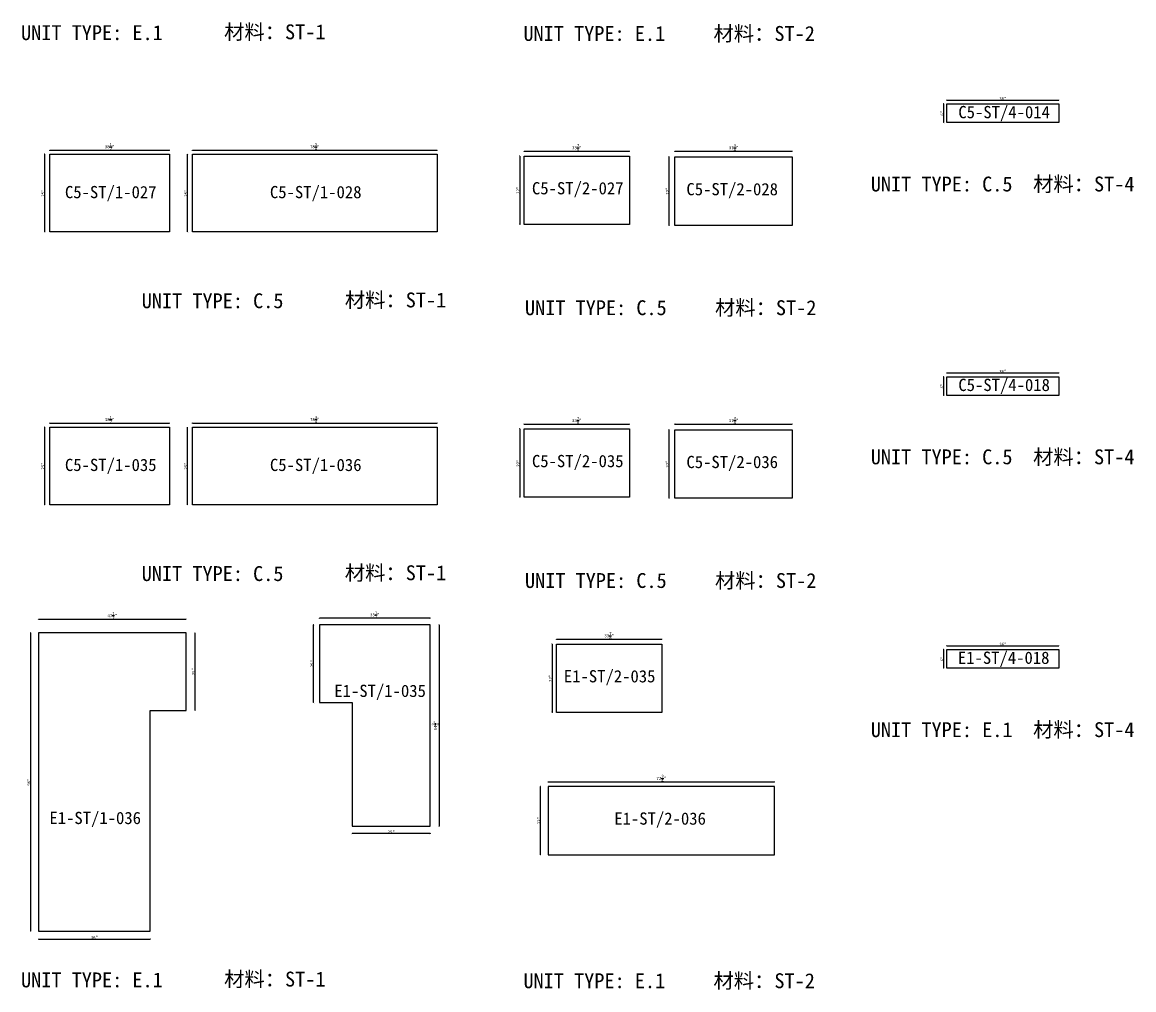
# Model space of a CAD drawing. Header units: millimetres. Extents: x -46962 to 137822, y -48342 to 2116.
# Drawn here: x 3332 to 12412, y -35384 to -27477 of the extents above; entities that cross this region are included whole.
import ezdxf
from ezdxf.enums import TextEntityAlignment as Align

# ---------------------------------------------------------------- set-up
doc = ezdxf.new("R2010")
doc.units = ezdxf.units.MM
doc.layers.add('COUNTERTOP_NUMBER', color=3, linetype='Continuous')
doc.layers.add('COUNTERTOPS', color=7, linetype='Continuous')
doc.styles.add('样式 1', font='')
doc.styles.get('样式 1').set_extended_font_data('NSimSun')
doc.dimstyles.new('副本 ISO-25', dxfattribs={"dimtxt": 25, "dimasz": 10, "dimexe": 1.5, "dimexo": 0.5, "dimtad": 1, "dimlfac": 0.03937, "dimlunit": 5, "dimtxsty": '样式 1', "dimblk": 'ARCHTICK', "dimcen": 2.5, "dimclrd": 256, "dimclrt": 1, "dimazin": 3, "dimtfac": 1, "dimtmove": 0, "dimatfit": 3, "dimfxlon": 1})

# ---------------------------------------------------------------- blocks, each defined once
blk = doc.blocks.new('_ArchTick')
at = {"color": 0, "linetype": 'ByBlock', "const_width": 0.15}
blk.add_lwpolyline([(-0.5, -0.5), (0.5, 0.5)], dxfattribs=at)
blk = doc.blocks.new('*D645')
at = {"color": 0, "lineweight": -2, "transparency": 16777216}
for p, q in [((3557.1, -28523.9), (3557.1, -28521.4)), ((4535, -28523.9), (4535, -28521.4))]:
    blk.add_line(p, q, dxfattribs=at)
at = {"lineweight": -2, "transparency": 16777216}
blk.add_line((3557.1, -28522.9), (4535, -28522.9), dxfattribs=at)
at = {"layer": 'Defpoints', "color": 0, "transparency": 16777216}
for p in [(3557.1, -28555.5), (4535, -28522.9), (4535, -28555.5)]:
    blk.add_point(p, dxfattribs=at)
at = {"lineweight": -2, "transparency": 16777216, "xscale": 10, "yscale": 10, "zscale": 10, "rotation": 180}
blk.add_blockref('_ArchTick', (3557.1, -28522.9), dxfattribs=at)
at = {"lineweight": -2, "transparency": 16777216, "xscale": 10, "yscale": 10, "zscale": 10}
blk.add_blockref('_ArchTick', (4535, -28522.9), dxfattribs=at)
at = {"color": 1, "transparency": 16777216, "insert": (4046.1, -28493.8), "char_height": 25, "attachment_point": 5, "style": '样式 1'}
blk.add_mtext('\\A1;38{\\H1x;\\S1/2;}"', dxfattribs=at)
blk = doc.blocks.new('*D646')
at = {"color": 0, "lineweight": -2, "transparency": 16777216}
for p, q in [((3515.2, -28555.5), (3512.7, -28555.5)), ((3515.2, -29190.5), (3512.7, -29190.5))]:
    blk.add_line(p, q, dxfattribs=at)
at = {"lineweight": -2, "transparency": 16777216}
blk.add_line((3514.2, -28555.5), (3514.2, -29190.5), dxfattribs=at)
at = {"layer": 'Defpoints', "color": 0, "transparency": 16777216}
for p in [(3557.1, -28555.5), (3514.2, -29190.5), (3557.1, -29190.5)]:
    blk.add_point(p, dxfattribs=at)
at = {"lineweight": -2, "transparency": 16777216, "xscale": 10, "yscale": 10, "zscale": 10}
for p, rotation in [((3514.2, -28555.5), 90), ((3514.2, -29190.5), 270)]:
    blk.add_blockref('_ArchTick', p, dxfattribs=dict(at, rotation=rotation))
at = {"color": 1, "transparency": 16777216, "insert": (3501, -28873), "char_height": 25, "attachment_point": 5, "rotation": 90, "style": '样式 1'}
blk.add_mtext('\\A1;25"', dxfattribs=at)
blk = doc.blocks.new('*D647')
at = {"color": 0, "lineweight": -2, "transparency": 16777216}
for p, q in [((4721.8, -28523.9), (4721.8, -28521.4)), ((6722, -28523.9), (6722, -28521.4))]:
    blk.add_line(p, q, dxfattribs=at)
at = {"lineweight": -2, "transparency": 16777216}
blk.add_line((4721.8, -28522.9), (6722, -28522.9), dxfattribs=at)
at = {"layer": 'Defpoints', "color": 0, "transparency": 16777216}
for p in [(4721.8, -28555.5), (6722, -28522.9), (6722, -28555.5)]:
    blk.add_point(p, dxfattribs=at)
at = {"lineweight": -2, "transparency": 16777216, "xscale": 10, "yscale": 10, "zscale": 10, "rotation": 180}
blk.add_blockref('_ArchTick', (4721.8, -28522.9), dxfattribs=at)
at = {"lineweight": -2, "transparency": 16777216, "xscale": 10, "yscale": 10, "zscale": 10}
blk.add_blockref('_ArchTick', (6722, -28522.9), dxfattribs=at)
at = {"color": 1, "transparency": 16777216, "insert": (5721.9, -28493.8), "char_height": 25, "attachment_point": 5, "style": '样式 1'}
blk.add_mtext('\\A1;78{\\H1x;\\S3/4;}"', dxfattribs=at)
blk = doc.blocks.new('*D648')
at = {"color": 0, "lineweight": -2, "transparency": 16777216}
for p, q in [((4683.4, -28555.5), (4680.9, -28555.5)), ((4683.4, -29190.5), (4680.9, -29190.5))]:
    blk.add_line(p, q, dxfattribs=at)
at = {"lineweight": -2, "transparency": 16777216}
blk.add_line((4682.4, -29190.5), (4682.4, -28555.5), dxfattribs=at)
at = {"layer": 'Defpoints', "color": 0, "transparency": 16777216}
for p in [(4682.4, -28555.5), (4721.8, -28555.5), (4721.8, -29190.5)]:
    blk.add_point(p, dxfattribs=at)
at = {"lineweight": -2, "transparency": 16777216, "xscale": 10, "yscale": 10, "zscale": 10}
for p, rotation in [((4682.4, -28555.5), 90), ((4682.4, -29190.5), 270)]:
    blk.add_blockref('_ArchTick', p, dxfattribs=dict(at, rotation=rotation))
at = {"color": 1, "transparency": 16777216, "insert": (4669.3, -28873), "char_height": 25, "attachment_point": 5, "rotation": 90, "style": '样式 1'}
blk.add_mtext('\\A1;25"', dxfattribs=at)
blk = doc.blocks.new('*D649')
at = {"color": 0, "lineweight": -2, "transparency": 16777216}
for p, q in [((7432.3, -28531.9), (7432.3, -28529.4)), ((8292.8, -28531.9), (8292.8, -28529.4))]:
    blk.add_line(p, q, dxfattribs=at)
at = {"lineweight": -2, "transparency": 16777216}
blk.add_line((7432.3, -28530.9), (8292.8, -28530.9), dxfattribs=at)
at = {"layer": 'Defpoints', "color": 0, "transparency": 16777216}
for p in [(7432.3, -28570.3), (8292.8, -28530.9), (8292.8, -28570.3)]:
    blk.add_point(p, dxfattribs=at)
at = {"lineweight": -2, "transparency": 16777216, "xscale": 10, "yscale": 10, "zscale": 10, "rotation": 180}
blk.add_blockref('_ArchTick', (7432.3, -28530.9), dxfattribs=at)
at = {"lineweight": -2, "transparency": 16777216, "xscale": 10, "yscale": 10, "zscale": 10}
blk.add_blockref('_ArchTick', (8292.8, -28530.9), dxfattribs=at)
at = {"color": 1, "transparency": 16777216, "insert": (7862.6, -28501.8), "char_height": 25, "attachment_point": 5, "style": '样式 1'}
blk.add_mtext('\\A1;33{\\H1x;\\S7/8;}"', dxfattribs=at)
blk = doc.blocks.new('*D650')
at = {"color": 0, "lineweight": -2, "transparency": 16777216}
for p, q in [((7396.7, -28570.3), (7394.2, -28570.3)), ((7396.7, -29129.1), (7394.2, -29129.1))]:
    blk.add_line(p, q, dxfattribs=at)
at = {"lineweight": -2, "transparency": 16777216}
blk.add_line((7395.7, -28570.3), (7395.7, -29129.1), dxfattribs=at)
at = {"layer": 'Defpoints', "color": 0, "transparency": 16777216}
for p in [(7432.3, -28570.3), (7395.7, -29129.1), (7432.3, -29129.1)]:
    blk.add_point(p, dxfattribs=at)
at = {"lineweight": -2, "transparency": 16777216, "xscale": 10, "yscale": 10, "zscale": 10}
for p, rotation in [((7395.7, -28570.3), 90), ((7395.7, -29129.1), 270)]:
    blk.add_blockref('_ArchTick', p, dxfattribs=dict(at, rotation=rotation))
at = {"color": 1, "transparency": 16777216, "insert": (7382.6, -28849.7), "char_height": 25, "attachment_point": 5, "rotation": 90, "style": '样式 1'}
blk.add_mtext('\\A1;22"', dxfattribs=at)
blk = doc.blocks.new('*D651')
at = {"color": 0, "lineweight": -2, "transparency": 16777216}
for p, q in [((8664.1, -28531.9), (8664.1, -28529.4)), ((9623, -28531.9), (9623, -28529.4))]:
    blk.add_line(p, q, dxfattribs=at)
at = {"lineweight": -2, "transparency": 16777216}
blk.add_line((8664.1, -28530.9), (9623, -28530.9), dxfattribs=at)
at = {"layer": 'Defpoints', "color": 0, "transparency": 16777216}
for p in [(8664.1, -28577.7), (9623, -28530.9), (9623, -28577.7)]:
    blk.add_point(p, dxfattribs=at)
at = {"lineweight": -2, "transparency": 16777216, "xscale": 10, "yscale": 10, "zscale": 10, "rotation": 180}
blk.add_blockref('_ArchTick', (8664.1, -28530.9), dxfattribs=at)
at = {"lineweight": -2, "transparency": 16777216, "xscale": 10, "yscale": 10, "zscale": 10}
blk.add_blockref('_ArchTick', (9623, -28530.9), dxfattribs=at)
at = {"color": 1, "transparency": 16777216, "insert": (9143.6, -28501.8), "char_height": 25, "attachment_point": 5, "style": '样式 1'}
blk.add_mtext('\\A1;37{\\H1x;\\S3/4;}"', dxfattribs=at)
blk = doc.blocks.new('*D652')
at = {"color": 0, "lineweight": -2, "transparency": 16777216}
for p, q in [((8617, -28577.7), (8614.5, -28577.7)), ((8617, -29136.5), (8614.5, -29136.5))]:
    blk.add_line(p, q, dxfattribs=at)
at = {"lineweight": -2, "transparency": 16777216}
blk.add_line((8616, -29136.5), (8616, -28577.7), dxfattribs=at)
at = {"layer": 'Defpoints', "color": 0, "transparency": 16777216}
for p in [(8616, -28577.7), (8664.1, -28577.7), (8664.1, -29136.5)]:
    blk.add_point(p, dxfattribs=at)
at = {"lineweight": -2, "transparency": 16777216, "xscale": 10, "yscale": 10, "zscale": 10}
for p, rotation in [((8616, -28577.7), 90), ((8616, -29136.5), 270)]:
    blk.add_blockref('_ArchTick', p, dxfattribs=dict(at, rotation=rotation))
at = {"color": 1, "transparency": 16777216, "insert": (8602.9, -28857.1), "char_height": 25, "attachment_point": 5, "rotation": 90, "style": '样式 1'}
blk.add_mtext('\\A1;22"', dxfattribs=at)
blk = doc.blocks.new('*D653')
at = {"color": 0, "lineweight": -2, "transparency": 16777216}
for p, q in [((10885.6, -28114.5), (10885.6, -28112)), ((11800, -28114.5), (11800, -28112))]:
    blk.add_line(p, q, dxfattribs=at)
at = {"lineweight": -2, "transparency": 16777216}
blk.add_line((10885.6, -28113.5), (11800, -28113.5), dxfattribs=at)
at = {"layer": 'Defpoints', "color": 0, "transparency": 16777216}
for p in [(10885.6, -28144.4), (11800, -28113.5), (11800, -28144.4)]:
    blk.add_point(p, dxfattribs=at)
at = {"lineweight": -2, "transparency": 16777216, "xscale": 10, "yscale": 10, "zscale": 10, "rotation": 180}
blk.add_blockref('_ArchTick', (10885.6, -28113.5), dxfattribs=at)
at = {"lineweight": -2, "transparency": 16777216, "xscale": 10, "yscale": 10, "zscale": 10}
blk.add_blockref('_ArchTick', (11800, -28113.5), dxfattribs=at)
at = {"color": 1, "transparency": 16777216, "insert": (11342.8, -28100.4), "char_height": 25, "attachment_point": 5, "style": '样式 1'}
blk.add_mtext('\\A1;36"', dxfattribs=at)
blk = doc.blocks.new('*D654')
at = {"color": 0, "lineweight": -2, "transparency": 16777216}
for p, q in [((10860.8, -28144.4), (10858.3, -28144.4)), ((10860.8, -28296.8), (10858.3, -28296.8))]:
    blk.add_line(p, q, dxfattribs=at)
at = {"lineweight": -2, "transparency": 16777216}
blk.add_line((10859.8, -28296.8), (10859.8, -28144.4), dxfattribs=at)
at = {"layer": 'Defpoints', "color": 0, "transparency": 16777216}
for p in [(10859.8, -28144.4), (10885.6, -28144.4), (10885.6, -28296.8)]:
    blk.add_point(p, dxfattribs=at)
at = {"lineweight": -2, "transparency": 16777216, "xscale": 10, "yscale": 10, "zscale": 10}
for p, rotation in [((10859.8, -28144.4), 90), ((10859.8, -28296.8), 270)]:
    blk.add_blockref('_ArchTick', p, dxfattribs=dict(at, rotation=rotation))
at = {"color": 1, "transparency": 16777216, "insert": (10846.6, -28220.6), "char_height": 25, "attachment_point": 5, "rotation": 90, "style": '样式 1'}
blk.add_mtext('\\A1;6"', dxfattribs=at)
blk = doc.blocks.new('*D655')
at = {"color": 0, "lineweight": -2, "transparency": 16777216}
for p, q in [((3557.1, -30753.4), (3557.1, -30750.9)), ((4535, -30753.4), (4535, -30750.9))]:
    blk.add_line(p, q, dxfattribs=at)
at = {"lineweight": -2, "transparency": 16777216}
blk.add_line((3557.1, -30752.4), (4535, -30752.4), dxfattribs=at)
at = {"layer": 'Defpoints', "color": 0, "transparency": 16777216}
for p in [(4535, -30752.4), (3557.1, -30785.1), (4535, -30785.1)]:
    blk.add_point(p, dxfattribs=at)
at = {"lineweight": -2, "transparency": 16777216, "xscale": 10, "yscale": 10, "zscale": 10, "rotation": 180}
blk.add_blockref('_ArchTick', (3557.1, -30752.4), dxfattribs=at)
at = {"lineweight": -2, "transparency": 16777216, "xscale": 10, "yscale": 10, "zscale": 10}
blk.add_blockref('_ArchTick', (4535, -30752.4), dxfattribs=at)
at = {"color": 1, "transparency": 16777216, "insert": (4046.1, -30723.4), "char_height": 25, "attachment_point": 5, "style": '样式 1'}
blk.add_mtext('\\A1;38{\\H1x;\\S1/2;}"', dxfattribs=at)
blk = doc.blocks.new('*D656')
at = {"color": 0, "lineweight": -2, "transparency": 16777216}
for p, q in [((3515.2, -30785.1), (3512.7, -30785.1)), ((3515.2, -31420.1), (3512.7, -31420.1))]:
    blk.add_line(p, q, dxfattribs=at)
at = {"lineweight": -2, "transparency": 16777216}
blk.add_line((3514.2, -30785.1), (3514.2, -31420.1), dxfattribs=at)
at = {"layer": 'Defpoints', "color": 0, "transparency": 16777216}
for p in [(3557.1, -30785.1), (3514.2, -31420.1), (3557.1, -31420.1)]:
    blk.add_point(p, dxfattribs=at)
at = {"lineweight": -2, "transparency": 16777216, "xscale": 10, "yscale": 10, "zscale": 10}
for p, rotation in [((3514.2, -30785.1), 90), ((3514.2, -31420.1), 270)]:
    blk.add_blockref('_ArchTick', p, dxfattribs=dict(at, rotation=rotation))
at = {"color": 1, "transparency": 16777216, "insert": (3501, -31102.6), "char_height": 25, "attachment_point": 5, "rotation": 90, "style": '样式 1'}
blk.add_mtext('\\A1;25"', dxfattribs=at)
blk = doc.blocks.new('*D657')
at = {"color": 0, "lineweight": -2, "transparency": 16777216}
for p, q in [((4721.8, -30753.4), (4721.8, -30750.9)), ((6722, -30753.4), (6722, -30750.9))]:
    blk.add_line(p, q, dxfattribs=at)
at = {"lineweight": -2, "transparency": 16777216}
blk.add_line((4721.8, -30752.4), (6722, -30752.4), dxfattribs=at)
at = {"layer": 'Defpoints', "color": 0, "transparency": 16777216}
for p in [(6722, -30752.4), (4721.8, -30785.1), (6722, -30785.1)]:
    blk.add_point(p, dxfattribs=at)
at = {"lineweight": -2, "transparency": 16777216, "xscale": 10, "yscale": 10, "zscale": 10, "rotation": 180}
blk.add_blockref('_ArchTick', (4721.8, -30752.4), dxfattribs=at)
at = {"lineweight": -2, "transparency": 16777216, "xscale": 10, "yscale": 10, "zscale": 10}
blk.add_blockref('_ArchTick', (6722, -30752.4), dxfattribs=at)
at = {"color": 1, "transparency": 16777216, "insert": (5721.9, -30723.3), "char_height": 25, "attachment_point": 5, "style": '样式 1'}
blk.add_mtext('\\A1;78{\\H1x;\\S3/4;}"', dxfattribs=at)
blk = doc.blocks.new('*D658')
at = {"color": 0, "lineweight": -2, "transparency": 16777216}
for p, q in [((4683.4, -30785.1), (4680.9, -30785.1)), ((4683.4, -31420.1), (4680.9, -31420.1))]:
    blk.add_line(p, q, dxfattribs=at)
at = {"lineweight": -2, "transparency": 16777216}
blk.add_line((4682.4, -31420.1), (4682.4, -30785.1), dxfattribs=at)
at = {"layer": 'Defpoints', "color": 0, "transparency": 16777216}
for p in [(4682.4, -30785.1), (4721.8, -30785.1), (4721.8, -31420.1)]:
    blk.add_point(p, dxfattribs=at)
at = {"lineweight": -2, "transparency": 16777216, "xscale": 10, "yscale": 10, "zscale": 10}
for p, rotation in [((4682.4, -30785.1), 90), ((4682.4, -31420.1), 270)]:
    blk.add_blockref('_ArchTick', p, dxfattribs=dict(at, rotation=rotation))
at = {"color": 1, "transparency": 16777216, "insert": (4669.3, -31102.6), "char_height": 25, "attachment_point": 5, "rotation": 90, "style": '样式 1'}
blk.add_mtext('\\A1;25"', dxfattribs=at)
blk = doc.blocks.new('*D659')
at = {"color": 0, "lineweight": -2, "transparency": 16777216}
for p, q in [((7432.3, -30761.5), (7432.3, -30759)), ((8292.8, -30761.5), (8292.8, -30759))]:
    blk.add_line(p, q, dxfattribs=at)
at = {"lineweight": -2, "transparency": 16777216}
blk.add_line((7432.3, -30760.5), (8292.8, -30760.5), dxfattribs=at)
at = {"layer": 'Defpoints', "color": 0, "transparency": 16777216}
for p in [(8292.8, -30760.5), (7432.3, -30799.9), (8292.8, -30799.9)]:
    blk.add_point(p, dxfattribs=at)
at = {"lineweight": -2, "transparency": 16777216, "xscale": 10, "yscale": 10, "zscale": 10, "rotation": 180}
blk.add_blockref('_ArchTick', (7432.3, -30760.5), dxfattribs=at)
at = {"lineweight": -2, "transparency": 16777216, "xscale": 10, "yscale": 10, "zscale": 10}
blk.add_blockref('_ArchTick', (8292.8, -30760.5), dxfattribs=at)
at = {"color": 1, "transparency": 16777216, "insert": (7862.6, -30731.4), "char_height": 25, "attachment_point": 5, "style": '样式 1'}
blk.add_mtext('\\A1;33{\\H1x;\\S7/8;}"', dxfattribs=at)
blk = doc.blocks.new('*D660')
at = {"color": 0, "lineweight": -2, "transparency": 16777216}
for p, q in [((7396.7, -30799.9), (7394.2, -30799.9)), ((7396.7, -31358.7), (7394.2, -31358.7))]:
    blk.add_line(p, q, dxfattribs=at)
at = {"lineweight": -2, "transparency": 16777216}
blk.add_line((7395.7, -30799.9), (7395.7, -31358.7), dxfattribs=at)
at = {"layer": 'Defpoints', "color": 0, "transparency": 16777216}
for p in [(7432.3, -30799.9), (7395.7, -31358.7), (7432.3, -31358.7)]:
    blk.add_point(p, dxfattribs=at)
at = {"lineweight": -2, "transparency": 16777216, "xscale": 10, "yscale": 10, "zscale": 10}
for p, rotation in [((7395.7, -30799.9), 90), ((7395.7, -31358.7), 270)]:
    blk.add_blockref('_ArchTick', p, dxfattribs=dict(at, rotation=rotation))
at = {"color": 1, "transparency": 16777216, "insert": (7382.6, -31079.3), "char_height": 25, "attachment_point": 5, "rotation": 90, "style": '样式 1'}
blk.add_mtext('\\A1;22"', dxfattribs=at)
blk = doc.blocks.new('*D661')
at = {"color": 0, "lineweight": -2, "transparency": 16777216}
for p, q in [((8664.1, -30761.5), (8664.1, -30759)), ((9623, -30761.5), (9623, -30759))]:
    blk.add_line(p, q, dxfattribs=at)
at = {"lineweight": -2, "transparency": 16777216}
blk.add_line((8664.1, -30760.5), (9623, -30760.5), dxfattribs=at)
at = {"layer": 'Defpoints', "color": 0, "transparency": 16777216}
for p in [(9623, -30760.5), (8664.1, -30807.3), (9623, -30807.3)]:
    blk.add_point(p, dxfattribs=at)
at = {"lineweight": -2, "transparency": 16777216, "xscale": 10, "yscale": 10, "zscale": 10, "rotation": 180}
blk.add_blockref('_ArchTick', (8664.1, -30760.5), dxfattribs=at)
at = {"lineweight": -2, "transparency": 16777216, "xscale": 10, "yscale": 10, "zscale": 10}
blk.add_blockref('_ArchTick', (9623, -30760.5), dxfattribs=at)
at = {"color": 1, "transparency": 16777216, "insert": (9143.6, -30731.4), "char_height": 25, "attachment_point": 5, "style": '样式 1'}
blk.add_mtext('\\A1;37{\\H1x;\\S3/4;}"', dxfattribs=at)
blk = doc.blocks.new('*D662')
at = {"color": 0, "lineweight": -2, "transparency": 16777216}
for p, q in [((8617, -30807.3), (8614.5, -30807.3)), ((8617, -31366.1), (8614.5, -31366.1))]:
    blk.add_line(p, q, dxfattribs=at)
at = {"lineweight": -2, "transparency": 16777216}
blk.add_line((8616, -31366.1), (8616, -30807.3), dxfattribs=at)
at = {"layer": 'Defpoints', "color": 0, "transparency": 16777216}
for p in [(8616, -30807.3), (8664.1, -30807.3), (8664.1, -31366.1)]:
    blk.add_point(p, dxfattribs=at)
at = {"lineweight": -2, "transparency": 16777216, "xscale": 10, "yscale": 10, "zscale": 10}
for p, rotation in [((8616, -30807.3), 90), ((8616, -31366.1), 270)]:
    blk.add_blockref('_ArchTick', p, dxfattribs=dict(at, rotation=rotation))
at = {"color": 1, "transparency": 16777216, "insert": (8602.9, -31086.7), "char_height": 25, "attachment_point": 5, "rotation": 90, "style": '样式 1'}
blk.add_mtext('\\A1;22"', dxfattribs=at)
blk = doc.blocks.new('*D663')
at = {"color": 0, "lineweight": -2, "transparency": 16777216}
for p, q in [((10885.6, -30344.1), (10885.6, -30341.6)), ((11800, -30344.1), (11800, -30341.6))]:
    blk.add_line(p, q, dxfattribs=at)
at = {"lineweight": -2, "transparency": 16777216}
blk.add_line((10885.6, -30343.1), (11800, -30343.1), dxfattribs=at)
at = {"layer": 'Defpoints', "color": 0, "transparency": 16777216}
for p in [(10885.6, -30373.9), (11800, -30343.1), (11800, -30373.9)]:
    blk.add_point(p, dxfattribs=at)
at = {"lineweight": -2, "transparency": 16777216, "xscale": 10, "yscale": 10, "zscale": 10, "rotation": 180}
blk.add_blockref('_ArchTick', (10885.6, -30343.1), dxfattribs=at)
at = {"lineweight": -2, "transparency": 16777216, "xscale": 10, "yscale": 10, "zscale": 10}
blk.add_blockref('_ArchTick', (11800, -30343.1), dxfattribs=at)
at = {"color": 1, "transparency": 16777216, "insert": (11342.8, -30330), "char_height": 25, "attachment_point": 5, "style": '样式 1'}
blk.add_mtext('\\A1;36"', dxfattribs=at)
blk = doc.blocks.new('*D664')
at = {"color": 0, "lineweight": -2, "transparency": 16777216}
for p, q in [((10860.8, -30373.9), (10858.3, -30373.9)), ((10860.8, -30526.3), (10858.3, -30526.3))]:
    blk.add_line(p, q, dxfattribs=at)
at = {"lineweight": -2, "transparency": 16777216}
blk.add_line((10859.8, -30526.3), (10859.8, -30373.9), dxfattribs=at)
at = {"layer": 'Defpoints', "color": 0, "transparency": 16777216}
for p in [(10859.8, -30373.9), (10885.6, -30373.9), (10885.6, -30526.3)]:
    blk.add_point(p, dxfattribs=at)
at = {"lineweight": -2, "transparency": 16777216, "xscale": 10, "yscale": 10, "zscale": 10}
for p, rotation in [((10859.8, -30373.9), 90), ((10859.8, -30526.3), 270)]:
    blk.add_blockref('_ArchTick', p, dxfattribs=dict(at, rotation=rotation))
at = {"color": 1, "transparency": 16777216, "insert": (10846.6, -30450.1), "char_height": 25, "attachment_point": 5, "rotation": 90, "style": '样式 1'}
blk.add_mtext('\\A1;6"', dxfattribs=at)
blk = doc.blocks.new('*D669')
at = {"color": 0, "lineweight": -2, "transparency": 16777216}
for p, q in [((5761.5, -32348.9), (5761.5, -32346.4)), ((6663.2, -32348.9), (6663.2, -32346.4))]:
    blk.add_line(p, q, dxfattribs=at)
at = {"lineweight": -2, "transparency": 16777216}
blk.add_line((6663.2, -32347.9), (5761.5, -32347.9), dxfattribs=at)
at = {"layer": 'Defpoints', "color": 0, "transparency": 16777216}
for p in [(5761.5, -32347.9), (5761.5, -32401.9), (6663.2, -32401.9)]:
    blk.add_point(p, dxfattribs=at)
at = {"lineweight": -2, "transparency": 16777216, "xscale": 10, "yscale": 10, "zscale": 10, "rotation": 180}
blk.add_blockref('_ArchTick', (5761.5, -32347.9), dxfattribs=at)
at = {"lineweight": -2, "transparency": 16777216, "xscale": 10, "yscale": 10, "zscale": 10}
blk.add_blockref('_ArchTick', (6663.2, -32347.9), dxfattribs=at)
at = {"color": 1, "transparency": 16777216, "insert": (6212.4, -32318.9), "char_height": 25, "attachment_point": 5, "style": '样式 1'}
blk.add_mtext('\\A1;35{\\H1x;\\S1/2;}"', dxfattribs=at)
blk = doc.blocks.new('*D670')
at = {"color": 0, "lineweight": -2, "transparency": 16777216}
for p, q in [((6735.7, -32401.9), (6738.2, -32401.9)), ((6735.7, -34046.5), (6738.2, -34046.5))]:
    blk.add_line(p, q, dxfattribs=at)
at = {"lineweight": -2, "transparency": 16777216}
blk.add_line((6736.7, -32401.9), (6736.7, -34046.5), dxfattribs=at)
at = {"layer": 'Defpoints', "color": 0, "transparency": 16777216}
for p in [(6663.2, -32401.9), (6663.2, -34046.5), (6736.7, -34046.5)]:
    blk.add_point(p, dxfattribs=at)
at = {"lineweight": -2, "transparency": 16777216, "xscale": 10, "yscale": 10, "zscale": 10}
for p, rotation in [((6736.7, -32401.9), 90), ((6736.7, -34046.5), 270)]:
    blk.add_blockref('_ArchTick', p, dxfattribs=dict(at, rotation=rotation))
at = {"color": 1, "transparency": 16777216, "insert": (6707.6, -33224.2), "char_height": 25, "attachment_point": 5, "rotation": 90, "style": '样式 1'}
blk.add_mtext('\\A1;64{\\H1x;\\S3/4;}"', dxfattribs=at)
blk = doc.blocks.new('*D665')
at = {"color": 0, "lineweight": -2, "transparency": 16777216}
for p, q in [((6028.2, -34106.8), (6028.2, -34109.3)), ((6663.2, -34106.8), (6663.2, -34109.3))]:
    blk.add_line(p, q, dxfattribs=at)
at = {"lineweight": -2, "transparency": 16777216}
blk.add_line((6663.2, -34107.8), (6028.2, -34107.8), dxfattribs=at)
at = {"layer": 'Defpoints', "color": 0, "transparency": 16777216}
for p in [(6028.2, -34046.5), (6663.2, -34046.5), (6028.2, -34107.8)]:
    blk.add_point(p, dxfattribs=at)
at = {"lineweight": -2, "transparency": 16777216, "xscale": 10, "yscale": 10, "zscale": 10, "rotation": 180}
blk.add_blockref('_ArchTick', (6028.2, -34107.8), dxfattribs=at)
at = {"lineweight": -2, "transparency": 16777216, "xscale": 10, "yscale": 10, "zscale": 10}
blk.add_blockref('_ArchTick', (6663.2, -34107.8), dxfattribs=at)
at = {"color": 1, "transparency": 16777216, "insert": (6345.7, -34094.6), "char_height": 25, "attachment_point": 5, "style": '样式 1'}
blk.add_mtext('\\A1;25"', dxfattribs=at)
blk = doc.blocks.new('*D666')
at = {"color": 0, "lineweight": -2, "transparency": 16777216}
for p, q in [((5713.5, -32401.9), (5711, -32401.9)), ((5713.5, -33036.9), (5711, -33036.9))]:
    blk.add_line(p, q, dxfattribs=at)
at = {"lineweight": -2, "transparency": 16777216}
blk.add_line((5712.5, -33036.9), (5712.5, -32401.9), dxfattribs=at)
at = {"layer": 'Defpoints', "color": 0, "transparency": 16777216}
for p in [(5712.5, -32401.9), (5761.5, -32401.9), (5761.5, -33036.9)]:
    blk.add_point(p, dxfattribs=at)
at = {"lineweight": -2, "transparency": 16777216, "xscale": 10, "yscale": 10, "zscale": 10}
for p, rotation in [((5712.5, -32401.9), 90), ((5712.5, -33036.9), 270)]:
    blk.add_blockref('_ArchTick', p, dxfattribs=dict(at, rotation=rotation))
at = {"color": 1, "transparency": 16777216, "insert": (5699.4, -32719.4), "char_height": 25, "attachment_point": 5, "rotation": 90, "style": '样式 1'}
blk.add_mtext('\\A1;25"', dxfattribs=at)
blk = doc.blocks.new('*D667')
at = {"color": 0, "lineweight": -2, "transparency": 16777216}
for p, q in [((3464, -32356.1), (3464, -32353.6)), ((4670.5, -32356.1), (4670.5, -32353.6))]:
    blk.add_line(p, q, dxfattribs=at)
at = {"lineweight": -2, "transparency": 16777216}
blk.add_line((3464, -32355.1), (4670.5, -32355.1), dxfattribs=at)
at = {"layer": 'Defpoints', "color": 0, "transparency": 16777216}
for p in [(4670.5, -32355.1), (3464, -32466.8), (4670.5, -32466.8)]:
    blk.add_point(p, dxfattribs=at)
at = {"lineweight": -2, "transparency": 16777216, "xscale": 10, "yscale": 10, "zscale": 10, "rotation": 180}
blk.add_blockref('_ArchTick', (3464, -32355.1), dxfattribs=at)
at = {"lineweight": -2, "transparency": 16777216, "xscale": 10, "yscale": 10, "zscale": 10}
blk.add_blockref('_ArchTick', (4670.5, -32355.1), dxfattribs=at)
at = {"color": 1, "transparency": 16777216, "insert": (4067.3, -32326.1), "char_height": 25, "attachment_point": 5, "style": '样式 1'}
blk.add_mtext('\\A1;47{\\H1x;\\S1/2;}"', dxfattribs=at)
blk = doc.blocks.new('*D668')
at = {"color": 0, "lineweight": -2, "transparency": 16777216}
for p, q in [((3399.8, -32466.8), (3397.3, -32466.8)), ((3399.8, -34905.2), (3397.3, -34905.2))]:
    blk.add_line(p, q, dxfattribs=at)
at = {"lineweight": -2, "transparency": 16777216}
blk.add_line((3398.8, -32466.8), (3398.8, -34905.2), dxfattribs=at)
at = {"layer": 'Defpoints', "color": 0, "transparency": 16777216}
for p in [(3464, -32466.8), (3398.8, -34905.2), (3464, -34905.2)]:
    blk.add_point(p, dxfattribs=at)
at = {"lineweight": -2, "transparency": 16777216, "xscale": 10, "yscale": 10, "zscale": 10}
for p, rotation in [((3398.8, -32466.8), 90), ((3398.8, -34905.2), 270)]:
    blk.add_blockref('_ArchTick', p, dxfattribs=dict(at, rotation=rotation))
at = {"color": 1, "transparency": 16777216, "insert": (3385.7, -33686), "char_height": 25, "attachment_point": 5, "rotation": 90, "style": '样式 1'}
blk.add_mtext('\\A1;96"', dxfattribs=at)
blk = doc.blocks.new('*D671')
at = {"color": 0, "lineweight": -2, "transparency": 16777216}
for p, q in [((3464, -34968.4), (3464, -34970.9)), ((4378.4, -34968.4), (4378.4, -34970.9))]:
    blk.add_line(p, q, dxfattribs=at)
at = {"lineweight": -2, "transparency": 16777216}
blk.add_line((3464, -34969.4), (4378.4, -34969.4), dxfattribs=at)
at = {"layer": 'Defpoints', "color": 0, "transparency": 16777216}
for p in [(3464, -34905.2), (4378.4, -34905.2), (4378.4, -34969.4)]:
    blk.add_point(p, dxfattribs=at)
at = {"lineweight": -2, "transparency": 16777216, "xscale": 10, "yscale": 10, "zscale": 10, "rotation": 180}
blk.add_blockref('_ArchTick', (3464, -34969.4), dxfattribs=at)
at = {"lineweight": -2, "transparency": 16777216, "xscale": 10, "yscale": 10, "zscale": 10}
blk.add_blockref('_ArchTick', (4378.4, -34969.4), dxfattribs=at)
at = {"color": 1, "transparency": 16777216, "insert": (3921.2, -34956.3), "char_height": 25, "attachment_point": 5, "style": '样式 1'}
blk.add_mtext('\\A1;36"', dxfattribs=at)
blk = doc.blocks.new('*D672')
at = {"color": 0, "lineweight": -2, "transparency": 16777216}
for p, q in [((4743.5, -32466.8), (4746, -32466.8)), ((4743.5, -33101.8), (4746, -33101.8))]:
    blk.add_line(p, q, dxfattribs=at)
at = {"lineweight": -2, "transparency": 16777216}
blk.add_line((4744.5, -33101.8), (4744.5, -32466.8), dxfattribs=at)
at = {"layer": 'Defpoints', "color": 0, "transparency": 16777216}
for p in [(4670.5, -32466.8), (4744.5, -32466.8), (4670.5, -33101.8)]:
    blk.add_point(p, dxfattribs=at)
at = {"lineweight": -2, "transparency": 16777216, "xscale": 10, "yscale": 10, "zscale": 10}
for p, rotation in [((4744.5, -32466.8), 90), ((4744.5, -33101.8), 270)]:
    blk.add_blockref('_ArchTick', p, dxfattribs=dict(at, rotation=rotation))
at = {"color": 1, "transparency": 16777216, "insert": (4731.4, -32784.3), "char_height": 25, "attachment_point": 5, "rotation": 90, "style": '样式 1'}
blk.add_mtext('\\A1;25"', dxfattribs=at)
blk = doc.blocks.new('*D673')
at = {"color": 0, "lineweight": -2, "transparency": 16777216}
for p, q in [((7696.7, -32520.1), (7696.7, -32517.6)), ((8557.1, -32520.1), (8557.1, -32517.6))]:
    blk.add_line(p, q, dxfattribs=at)
at = {"lineweight": -2, "transparency": 16777216}
blk.add_line((7696.7, -32519.1), (8557.1, -32519.1), dxfattribs=at)
at = {"layer": 'Defpoints', "color": 0, "transparency": 16777216}
for p in [(7696.7, -32558.5), (8557.1, -32519.1), (8557.1, -32558.5)]:
    blk.add_point(p, dxfattribs=at)
at = {"lineweight": -2, "transparency": 16777216, "xscale": 10, "yscale": 10, "zscale": 10, "rotation": 180}
blk.add_blockref('_ArchTick', (7696.7, -32519.1), dxfattribs=at)
at = {"lineweight": -2, "transparency": 16777216, "xscale": 10, "yscale": 10, "zscale": 10}
blk.add_blockref('_ArchTick', (8557.1, -32519.1), dxfattribs=at)
at = {"color": 1, "transparency": 16777216, "insert": (8126.9, -32490), "char_height": 25, "attachment_point": 5, "style": '样式 1'}
blk.add_mtext('\\A1;33{\\H1x;\\S7/8;}"', dxfattribs=at)
blk = doc.blocks.new('*D674')
at = {"color": 0, "lineweight": -2, "transparency": 16777216}
for p, q in [((7661.1, -32558.5), (7658.6, -32558.5)), ((7661.1, -33117.3), (7658.6, -33117.3))]:
    blk.add_line(p, q, dxfattribs=at)
at = {"lineweight": -2, "transparency": 16777216}
blk.add_line((7660.1, -32558.5), (7660.1, -33117.3), dxfattribs=at)
at = {"layer": 'Defpoints', "color": 0, "transparency": 16777216}
for p in [(7696.7, -32558.5), (7660.1, -33117.3), (7696.7, -33117.3)]:
    blk.add_point(p, dxfattribs=at)
at = {"lineweight": -2, "transparency": 16777216, "xscale": 10, "yscale": 10, "zscale": 10}
for p, rotation in [((7660.1, -32558.5), 90), ((7660.1, -33117.3), 270)]:
    blk.add_blockref('_ArchTick', p, dxfattribs=dict(at, rotation=rotation))
at = {"color": 1, "transparency": 16777216, "insert": (7647, -32837.9), "char_height": 25, "attachment_point": 5, "rotation": 90, "style": '样式 1'}
blk.add_mtext('\\A1;22"', dxfattribs=at)
blk = doc.blocks.new('*D675')
at = {"color": 0, "lineweight": -2, "transparency": 16777216}
for p, q in [((7628.8, -33685.9), (7628.8, -33683.4)), ((9476.7, -33685.9), (9476.7, -33683.4))]:
    blk.add_line(p, q, dxfattribs=at)
at = {"lineweight": -2, "transparency": 16777216}
blk.add_line((7628.8, -33684.9), (9476.7, -33684.9), dxfattribs=at)
at = {"layer": 'Defpoints', "color": 0, "transparency": 16777216}
for p in [(9476.7, -33684.9), (7628.8, -33721.4), (9476.7, -33721.4)]:
    blk.add_point(p, dxfattribs=at)
at = {"lineweight": -2, "transparency": 16777216, "xscale": 10, "yscale": 10, "zscale": 10, "rotation": 180}
blk.add_blockref('_ArchTick', (7628.8, -33684.9), dxfattribs=at)
at = {"lineweight": -2, "transparency": 16777216, "xscale": 10, "yscale": 10, "zscale": 10}
blk.add_blockref('_ArchTick', (9476.7, -33684.9), dxfattribs=at)
at = {"color": 1, "transparency": 16777216, "insert": (8552.7, -33655.8), "char_height": 25, "attachment_point": 5, "style": '样式 1'}
blk.add_mtext('\\A1;72{\\H1x;\\S3/4;}"', dxfattribs=at)
blk = doc.blocks.new('*D676')
at = {"color": 0, "lineweight": -2, "transparency": 16777216}
for p, q in [((7567.2, -33721.4), (7564.7, -33721.4)), ((7567.2, -34280.2), (7564.7, -34280.2))]:
    blk.add_line(p, q, dxfattribs=at)
at = {"lineweight": -2, "transparency": 16777216}
blk.add_line((7566.2, -34280.2), (7566.2, -33721.4), dxfattribs=at)
at = {"layer": 'Defpoints', "color": 0, "transparency": 16777216}
for p in [(7566.2, -33721.4), (7628.8, -33721.4), (7628.8, -34280.2)]:
    blk.add_point(p, dxfattribs=at)
at = {"lineweight": -2, "transparency": 16777216, "xscale": 10, "yscale": 10, "zscale": 10}
for p, rotation in [((7566.2, -33721.4), 90), ((7566.2, -34280.2), 270)]:
    blk.add_blockref('_ArchTick', p, dxfattribs=dict(at, rotation=rotation))
at = {"color": 1, "transparency": 16777216, "insert": (7553, -34000.8), "char_height": 25, "attachment_point": 5, "rotation": 90, "style": '样式 1'}
blk.add_mtext('\\A1;22"', dxfattribs=at)
blk = doc.blocks.new('*D677')
at = {"color": 0, "lineweight": -2, "transparency": 16777216}
for p, q in [((10885.6, -32573.7), (10885.6, -32571.2)), ((11800, -32573.7), (11800, -32571.2))]:
    blk.add_line(p, q, dxfattribs=at)
at = {"lineweight": -2, "transparency": 16777216}
blk.add_line((10885.6, -32572.7), (11800, -32572.7), dxfattribs=at)
at = {"layer": 'Defpoints', "color": 0, "transparency": 16777216}
for p in [(11800, -32572.7), (10885.6, -32603.5), (11800, -32603.5)]:
    blk.add_point(p, dxfattribs=at)
at = {"lineweight": -2, "transparency": 16777216, "xscale": 10, "yscale": 10, "zscale": 10, "rotation": 180}
blk.add_blockref('_ArchTick', (10885.6, -32572.7), dxfattribs=at)
at = {"lineweight": -2, "transparency": 16777216, "xscale": 10, "yscale": 10, "zscale": 10}
blk.add_blockref('_ArchTick', (11800, -32572.7), dxfattribs=at)
at = {"color": 1, "transparency": 16777216, "insert": (11342.8, -32559.6), "char_height": 25, "attachment_point": 5, "style": '样式 1'}
blk.add_mtext('\\A1;36"', dxfattribs=at)
blk = doc.blocks.new('*D678')
at = {"color": 0, "lineweight": -2, "transparency": 16777216}
for p, q in [((10860.8, -32603.5), (10858.3, -32603.5)), ((10860.8, -32755.9), (10858.3, -32755.9))]:
    blk.add_line(p, q, dxfattribs=at)
at = {"lineweight": -2, "transparency": 16777216}
blk.add_line((10859.8, -32755.9), (10859.8, -32603.5), dxfattribs=at)
at = {"layer": 'Defpoints', "color": 0, "transparency": 16777216}
for p in [(10859.8, -32603.5), (10885.6, -32603.5), (10885.6, -32755.9)]:
    blk.add_point(p, dxfattribs=at)
at = {"lineweight": -2, "transparency": 16777216, "xscale": 10, "yscale": 10, "zscale": 10}
for p, rotation in [((10859.8, -32603.5), 90), ((10859.8, -32755.9), 270)]:
    blk.add_blockref('_ArchTick', p, dxfattribs=dict(at, rotation=rotation))
at = {"color": 1, "transparency": 16777216, "insert": (10846.6, -32679.7), "char_height": 25, "attachment_point": 5, "rotation": 90, "style": '样式 1'}
blk.add_mtext('\\A1;6"', dxfattribs=at)

msp = doc.modelspace()

# ---------------------------------------------------------------- linework, layer by layer
at = {"layer": 'COUNTERTOPS'}
for points in [[(10885.598, -28144.379), (11799.998, -28144.379), (11799.998, -28296.779), (10885.598, -28296.779)], [(7432.342, -28570.32), (8292.767, -28570.32), (8292.767, -29129.12), (7432.342, -29129.12)], [(8664.129, -28577.75), (9622.979, -28577.75), (9622.979, -29136.55), (8664.129, -29136.55)], [(10885.598, -30373.947), (11799.998, -30373.947), (11799.998, -30526.347), (10885.598, -30526.347)], [(7432.342, -30799.887), (8292.767, -30799.887), (8292.767, -31358.687), (7432.342, -31358.687)], [(8664.129, -30807.317), (9622.979, -30807.317), (9622.979, -31366.117), (8664.129, -31366.117)], [(6663.229, -32401.854), (5761.529, -32401.854), (5761.529, -33036.854), (6028.229, -33036.854), (6028.229, -34046.504), (6663.229, -34046.504)], [(4378.412, -33101.811), (4670.512, -33101.811), (4670.512, -32466.811), (3464.012, -32466.811), (3464.012, -34905.211), (4378.412, -34905.211)], [(7696.722, -32558.485), (8557.147, -32558.485), (8557.147, -33117.285), (7696.722, -33117.285)], [(10885.598, -32603.514), (11799.998, -32603.514), (11799.998, -32755.914), (10885.598, -32755.914)], [(9476.675, -33721.381), (7628.825, -33721.381), (7628.825, -34280.181), (9476.675, -34280.181)]]:
    msp.add_lwpolyline(points, close=True, dxfattribs=at)
at = {"layer": 'COUNTERTOPS', "color": 40, "true_color": 0xf8d731}
for points in [[(3557.122, -28555.53), (4535.022, -28555.53), (4535.022, -29190.53), (3557.122, -29190.53)], [(4721.776, -28555.53), (6722.026, -28555.53), (6722.026, -29190.53), (4721.776, -29190.53)], [(3557.122, -30785.097), (4535.022, -30785.097), (4535.022, -31420.097), (3557.122, -31420.097)], [(4721.776, -30785.097), (6722.026, -30785.097), (6722.026, -31420.097), (4721.776, -31420.097)]]:
    msp.add_lwpolyline(points, close=True, dxfattribs=at)

# ---------------------------------------------------------------- texts
at = {"style": '样式 1'}
for s, p in [('UNIT TYPE: E.1', (3321.98, -27622.509)), ('材料：ST-1', (4981.267, -27615.853)), ('UNIT TYPE: E.1', (7426.391, -27629.286)), ('材料：ST-2', (8979.115, -27629.286)), ('UNIT TYPE: C.5', (10263.906, -28859.536)), ('材料：ST-4', (11590.187, -28859.536)), ('UNIT TYPE: C.5', (4307.957, -29813.668)), ('材料：ST-1', (5967.243, -29807.013)), ('UNIT TYPE: C.5', (7438.731, -29870.342)), ('材料：ST-2', (8991.456, -29870.342)), ('材料：ST-4', (11590.187, -31089.104)), ('UNIT TYPE: C.5', (10263.906, -31089.104)), ('UNIT TYPE: C.5', (4307.957, -32043.235)), ('材料：ST-1', (5967.243, -32036.58)), ('材料：ST-2', (8991.456, -32099.909)), ('UNIT TYPE: C.5', (7438.731, -32099.909)), ('UNIT TYPE: E.1', (10263.906, -33318.671)), ('材料：ST-4', (11590.187, -33318.671)), ('材料：ST-1', (4981.267, -35357.044)), ('材料：ST-2', (8979.115, -35370.477)), ('UNIT TYPE: E.1', (3321.98, -35363.699)), ('UNIT TYPE: E.1', (7426.391, -35370.477))]:
    msp.add_text(s, height=121.5865, dxfattribs=at).set_placement(p)
at = {"layer": 'COUNTERTOP_NUMBER', "color": 3, "style": '样式 1'}
for s, p in [('C5-ST/4-014', (11353.461, -28210.949)), ('C5-ST/2-027', (7870.205, -28833.289)), ('C5-ST/2-028', (9131.993, -28840.719)), ('C5-ST/1-027', (4054.985, -28864.699)), ('C5-ST/1-028', (5729.64, -28864.699)), ('C5-ST/4-018', (11353.461, -30440.516)), ('C5-ST/1-035', (4054.985, -31094.266)), ('C5-ST/1-036', (5729.64, -31094.266)), ('C5-ST/2-035', (7870.205, -31062.856)), ('C5-ST/2-036', (9131.993, -31070.286)), ('E1-ST/4-018', (11349.607, -32670.083)), ('E1-ST/2-035', (8130.731, -32821.454)), ('E1-ST/1-035', (6255.538, -32940.674)), ('E1-ST/1-036', (3928.022, -33979.381)), ('E1-ST/2-036', (8542.834, -33984.35))]:
    msp.add_text(s, height=100, dxfattribs=at).set_placement(p, align=Align.MIDDLE_CENTER)

# ---------------------------------------------------------------- dimensions: what is measured, and where the dimension line sits
for base, p1, p2, picture, middle in [((10859.763, -28144.379), (10885.598, -28296.779), (10885.598, -28144.379), '*D654', (10846.638, -28220.579)), ((3514.168, -29190.53), (3557.122, -28555.53), (3557.122, -29190.53), '*D646', (3501.043, -28873.03)), ((4682.42, -28555.53), (4721.776, -29190.53), (4721.776, -28555.53), '*D648', (4669.295, -28873.03)), ((7395.695, -29129.12), (7432.342, -28570.32), (7432.342, -29129.12), '*D650', (7382.57, -28849.72)), ((8616.02, -28577.75), (8664.129, -29136.55), (8664.129, -28577.75), '*D652', (8602.895, -28857.15)), ((10859.763, -30373.947), (10885.598, -30526.347), (10885.598, -30373.947), '*D664', (10846.638, -30450.147)), ((3514.168, -31420.097), (3557.122, -30785.097), (3557.122, -31420.097), '*D656', (3501.043, -31102.597)), ((4682.42, -30785.097), (4721.776, -31420.097), (4721.776, -30785.097), '*D658', (4669.295, -31102.597)), ((7395.695, -31358.687), (7432.342, -30799.887), (7432.342, -31358.687), '*D660', (7382.57, -31079.287)), ((8616.02, -30807.317), (8664.129, -31366.117), (8664.129, -30807.317), '*D662', (8602.895, -31086.717)), ((5712.484, -32401.854), (5761.529, -33036.854), (5761.529, -32401.854), '*D666', (5699.359, -32719.354)), ((6736.669, -34046.504), (6663.229, -32401.854), (6663.229, -34046.504), '*D670', (6707.576, -33224.179)), ((3398.78, -34905.211), (3464.012, -32466.811), (3464.012, -34905.211), '*D668', (3385.655, -33686.011)), ((4744.516, -32466.811), (4670.512, -33101.811), (4670.512, -32466.811), '*D672', (4731.391, -32784.311)), ((7660.076, -33117.285), (7696.722, -32558.485), (7696.722, -33117.285), '*D674', (7646.951, -32837.885)), ((10859.763, -32603.514), (10885.598, -32755.914), (10885.598, -32603.514), '*D678', (10846.638, -32679.714)), ((7566.154, -33721.381), (7628.825, -34280.181), (7628.825, -33721.381), '*D676', (7553.029, -34000.781))]:
    dim = msp.add_linear_dim(base=base, p1=p1, p2=p2, angle=90, dimstyle='副本 ISO-25')
    dim.commit()
    dim.dimension.update_dxf_attribs({"geometry": picture, "text_midpoint": middle})
for base, p1, p2, picture, middle in [((11799.998, -28113.544), (10885.598, -28144.379), (11799.998, -28144.379), '*D653', (11342.798, -28100.419)), ((4535.022, -28522.855), (3557.122, -28555.53), (4535.022, -28555.53), '*D645', (4046.072, -28493.832)), ((6722.026, -28522.855), (4721.776, -28555.53), (6722.026, -28555.53), '*D647', (5721.901, -28493.762)), ((8292.767, -28530.893), (7432.342, -28570.32), (8292.767, -28570.32), '*D649', (7862.554, -28501.8)), ((9622.979, -28530.893), (8664.129, -28577.75), (9622.979, -28577.75), '*D651', (9143.554, -28501.8)), ((11799.998, -30343.111), (10885.598, -30373.947), (11799.998, -30373.947), '*D663', (11342.798, -30329.986)), ((4535.022, -30752.422), (3557.122, -30785.097), (4535.022, -30785.097), '*D655', (4046.072, -30723.399)), ((6722.026, -30752.422), (4721.776, -30785.097), (6722.026, -30785.097), '*D657', (5721.901, -30723.329)), ((8292.767, -30760.46), (7432.342, -30799.887), (8292.767, -30799.887), '*D659', (7862.554, -30731.367)), ((9622.979, -30760.46), (8664.129, -30807.317), (9622.979, -30807.317), '*D661', (9143.554, -30731.367)), ((4670.512, -32355.089), (3464.012, -32466.811), (4670.512, -32466.811), '*D667', (4067.262, -32326.066)), ((5761.529, -32347.883), (6663.229, -32401.854), (5761.529, -32401.854), '*D669', (6212.379, -32318.859)), ((8557.147, -32519.058), (7696.722, -32558.485), (8557.147, -32558.485), '*D673', (8126.934, -32489.964)), ((11799.998, -32572.678), (10885.598, -32603.514), (11799.998, -32603.514), '*D677', (11342.798, -32559.553)), ((9476.675, -33684.921), (7628.825, -33721.381), (9476.675, -33721.381), '*D675', (8552.75, -33655.827)), ((6028.229, -34107.761), (6663.229, -34046.504), (6028.229, -34046.504), '*D665', (6345.729, -34094.636)), ((4378.412, -34969.404), (3464.012, -34905.211), (4378.412, -34905.211), '*D671', (3921.212, -34956.279))]:
    dim = msp.add_linear_dim(base=base, p1=p1, p2=p2, dimstyle='副本 ISO-25')
    dim.commit()
    dim.dimension.update_dxf_attribs({"geometry": picture, "text_midpoint": middle})

doc.saveas('drawing.dxf')
